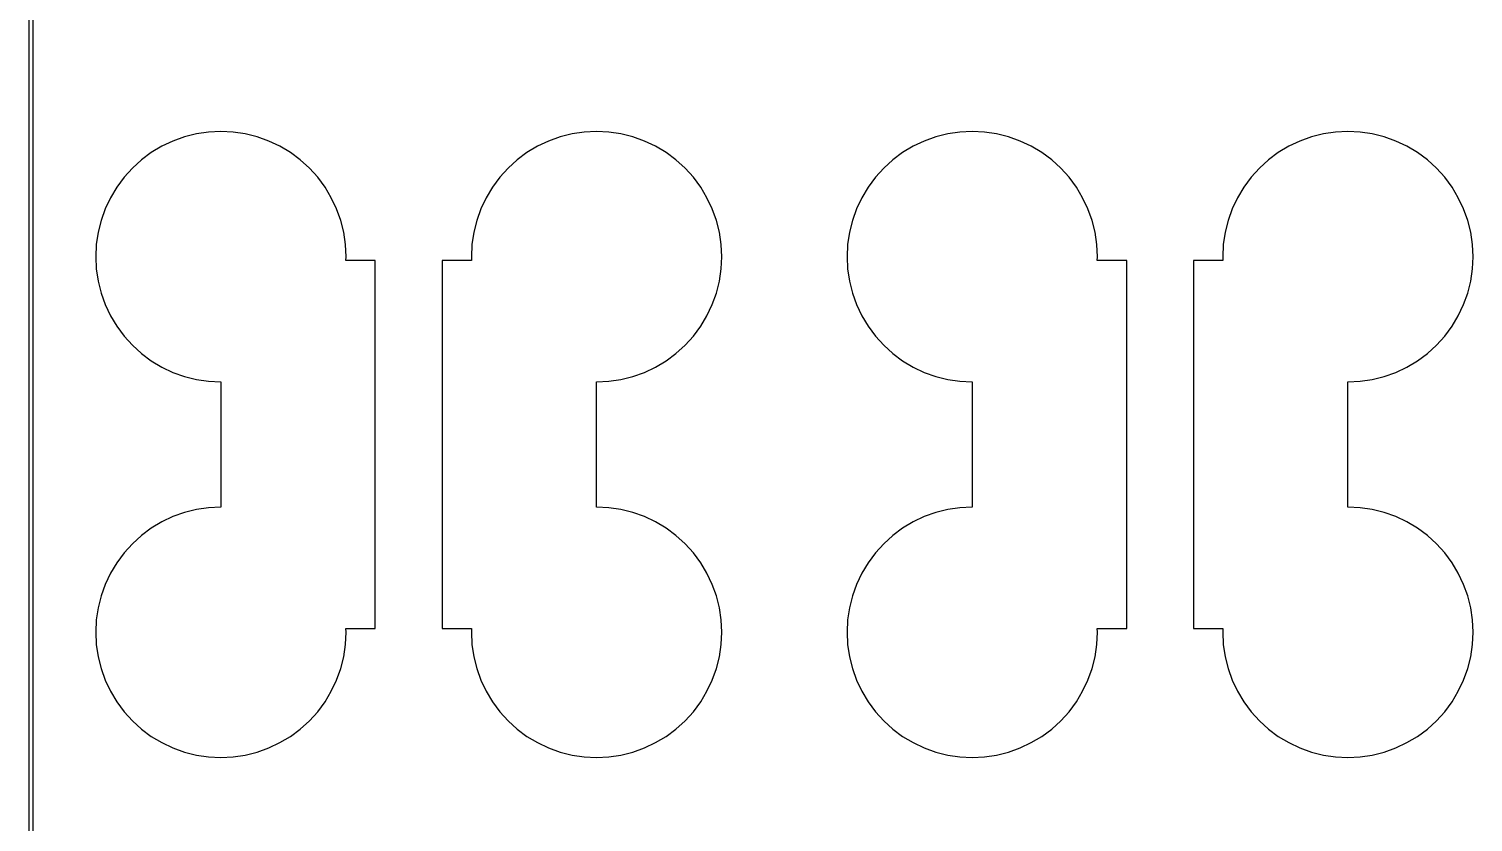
# Model space of a CAD drawing. Extents: x 0 to 72, y 0 to 108.
# Drawn here: x -0.05 to 17.25, y 26.98 to 36.48 of the extents above; entities that cross this region are included whole.
import ezdxf

# ---------------------------------------------------------------- set-up
doc = ezdxf.new("R2010")
doc.units = 0

msp = doc.modelspace()

# ---------------------------------------------------------------- linework, layer by layer
for p, q in [((-0.04999, 108.05), (-0.04999, -0.04999)), ((0, 0), (0, 108)), ((1.67598, 35.1358), (1.54291, 35.0729)), ((1.81458, 35.1854), (1.67598, 35.1358)), ((1.95737, 35.2212), (1.81458, 35.1854)), ((2.10298, 35.2428), (1.95737, 35.2212)), ((2.25, 35.25), (2.10298, 35.2428)), ((2.39703, 35.2428), (2.25, 35.25)), ((2.54265, 35.2212), (2.39703, 35.2428)), ((2.68544, 35.1854), (2.54265, 35.2212)), ((2.82404, 35.1358), (2.68544, 35.1854)), ((2.95711, 35.0729), (2.82404, 35.1358)), ((6.17596, 35.1358), (6.04289, 35.0729)), ((6.31456, 35.1854), (6.17596, 35.1358)), ((6.45735, 35.2212), (6.31456, 35.1854)), ((6.60297, 35.2428), (6.45735, 35.2212)), ((6.75, 35.25), (6.60297, 35.2428)), ((6.89702, 35.2428), (6.75, 35.25)), ((7.04263, 35.2212), (6.89702, 35.2428)), ((7.18542, 35.1854), (7.04263, 35.2212)), ((7.32402, 35.1358), (7.18542, 35.1854)), ((7.45709, 35.0729), (7.32402, 35.1358)), ((10.676, 35.1358), (10.5429, 35.0729)), ((10.8146, 35.1854), (10.676, 35.1358)), ((10.9574, 35.2212), (10.8146, 35.1854)), ((11.103, 35.2428), (10.9574, 35.2212)), ((11.25, 35.25), (11.103, 35.2428)), ((11.397, 35.2428), (11.25, 35.25)), ((11.5426, 35.2212), (11.397, 35.2428)), ((11.6854, 35.1854), (11.5426, 35.2212)), ((11.824, 35.1358), (11.6854, 35.1854)), ((11.9571, 35.0729), (11.824, 35.1358)), ((15.176, 35.1358), (15.0429, 35.0729)), ((15.3146, 35.1854), (15.176, 35.1358)), ((15.4574, 35.2212), (15.3146, 35.1854)), ((15.603, 35.2428), (15.4574, 35.2212)), ((15.75, 35.25), (15.603, 35.2428)), ((15.897, 35.2428), (15.75, 35.25)), ((16.0426, 35.2212), (15.897, 35.2428)), ((16.1854, 35.1854), (16.0426, 35.2212)), ((16.324, 35.1358), (16.1854, 35.1854)), ((16.4571, 35.0729), (16.324, 35.1358)), ((1.41666, 34.9972), (1.29842, 34.9095)), ((1.54291, 35.0729), (1.41666, 34.9972)), ((3.08336, 34.9972), (2.95711, 35.0729)), ((3.2016, 34.9095), (3.08336, 34.9972)), ((5.91664, 34.9972), (5.7984, 34.9095)), ((6.04289, 35.0729), (5.91664, 34.9972)), ((7.58334, 34.9972), (7.45709, 35.0729)), ((7.70158, 34.9095), (7.58334, 34.9972)), ((10.4167, 34.9972), (10.2984, 34.9095)), ((10.5429, 35.0729), (10.4167, 34.9972)), ((12.0834, 34.9972), (11.9571, 35.0729)), ((12.2016, 34.9095), (12.0834, 34.9972)), ((14.9166, 34.9972), (14.7984, 34.9095)), ((15.0429, 35.0729), (14.9166, 34.9972)), ((16.5833, 34.9972), (16.4571, 35.0729)), ((16.7016, 34.9095), (16.5833, 34.9972)), ((1.18935, 34.8107), (1.09048, 34.7016)), ((1.29842, 34.9095), (1.18935, 34.8107)), ((3.31067, 34.8107), (3.2016, 34.9095)), ((3.40953, 34.7016), (3.31067, 34.8107)), ((5.68933, 34.8107), (5.59047, 34.7016)), ((5.7984, 34.9095), (5.68933, 34.8107)), ((7.81065, 34.8107), (7.70158, 34.9095)), ((7.90952, 34.7016), (7.81065, 34.8107)), ((10.1893, 34.8107), (10.0905, 34.7016)), ((10.2984, 34.9095), (10.1893, 34.8107)), ((12.3107, 34.8107), (12.2016, 34.9095)), ((12.4095, 34.7016), (12.3107, 34.8107)), ((14.6893, 34.8107), (14.5905, 34.7016)), ((14.7984, 34.9095), (14.6893, 34.8107)), ((16.8107, 34.8107), (16.7016, 34.9095)), ((16.9095, 34.7016), (16.8107, 34.8107)), ((1.09048, 34.7016), (1.00281, 34.5833)), ((3.49721, 34.5833), (3.40953, 34.7016)), ((5.59047, 34.7016), (5.50279, 34.5833)), ((7.99719, 34.5833), (7.90952, 34.7016)), ((10.0905, 34.7016), (10.0028, 34.5833)), ((12.4972, 34.5833), (12.4095, 34.7016)), ((14.5905, 34.7016), (14.5028, 34.5833)), ((16.9972, 34.5833), (16.9095, 34.7016)), ((0.92712, 34.4571), (0.86418, 34.324)), ((1.00281, 34.5833), (0.92712, 34.4571)), ((3.57289, 34.4571), (3.49721, 34.5833)), ((3.63583, 34.324), (3.57289, 34.4571)), ((5.42711, 34.4571), (5.36417, 34.324)), ((5.50279, 34.5833), (5.42711, 34.4571)), ((8.07288, 34.4571), (7.99719, 34.5833)), ((8.13582, 34.324), (8.07288, 34.4571)), ((9.92712, 34.4571), (9.86418, 34.324)), ((10.0028, 34.5833), (9.92712, 34.4571)), ((12.5729, 34.4571), (12.4972, 34.5833)), ((12.6358, 34.324), (12.5729, 34.4571)), ((14.4271, 34.4571), (14.3642, 34.324)), ((14.5028, 34.5833), (14.4271, 34.4571)), ((17.0729, 34.4571), (16.9972, 34.5833)), ((17.1358, 34.324), (17.0729, 34.4571)), ((0.86418, 34.324), (0.81459, 34.1854)), ((3.68542, 34.1854), (3.63583, 34.324)), ((5.36417, 34.324), (5.31458, 34.1854)), ((8.18541, 34.1854), (8.13582, 34.324)), ((9.86418, 34.324), (9.81459, 34.1854)), ((12.6854, 34.1854), (12.6358, 34.324)), ((14.3642, 34.324), (14.3146, 34.1854)), ((17.1854, 34.1854), (17.1358, 34.324)), ((0.81459, 34.1854), (0.77882, 34.0426)), ((3.72119, 34.0426), (3.68542, 34.1854)), ((5.31458, 34.1854), (5.27881, 34.0426)), ((8.22118, 34.0426), (8.18541, 34.1854)), ((9.81459, 34.1854), (9.77882, 34.0426)), ((12.7212, 34.0426), (12.6854, 34.1854)), ((14.3146, 34.1854), (14.2788, 34.0426)), ((17.2212, 34.0426), (17.1854, 34.1854)), ((0.77882, 34.0426), (0.75723, 33.897)), ((3.74278, 33.897), (3.72119, 34.0426)), ((5.27881, 34.0426), (5.25722, 33.897)), ((8.24277, 33.897), (8.22118, 34.0426)), ((9.77882, 34.0426), (9.75723, 33.897)), ((12.7428, 33.897), (12.7212, 34.0426)), ((14.2788, 34.0426), (14.2572, 33.897)), ((17.2428, 33.897), (17.2212, 34.0426)), ((0.75723, 33.897), (0.75, 33.75)), ((0.75, 33.75), (0.75723, 33.603)), ((3.75, 33.75), (3.74278, 33.897)), ((3.74779, 33.705), (3.75, 33.75)), ((5.25722, 33.897), (5.25, 33.75)), ((5.25, 33.75), (5.25221, 33.705)), ((8.25, 33.75), (8.24277, 33.897)), ((8.24277, 33.603), (8.25, 33.75)), ((9.75723, 33.897), (9.75, 33.75)), ((9.75, 33.75), (9.75723, 33.603)), ((12.75, 33.75), (12.7428, 33.897)), ((12.7478, 33.705), (12.75, 33.75)), ((14.2572, 33.897), (14.25, 33.75)), ((14.25, 33.75), (14.2522, 33.705)), ((17.25, 33.75), (17.2428, 33.897)), ((17.2428, 33.603), (17.25, 33.75)), ((0.75723, 33.603), (0.77882, 33.4574)), ((4.10001, 33.705), (3.74779, 33.705)), ((4.10001, 29.295), (4.10001, 33.705)), ((5.25221, 33.705), (4.89999, 33.705)), ((4.89999, 33.705), (4.89999, 29.295)), ((8.22118, 33.4574), (8.24277, 33.603)), ((9.75723, 33.603), (9.77882, 33.4574)), ((13.1, 33.705), (12.7478, 33.705)), ((13.1, 29.295), (13.1, 33.705)), ((14.2522, 33.705), (13.9, 33.705)), ((13.9, 33.705), (13.9, 29.295)), ((17.2212, 33.4574), (17.2428, 33.603)), ((0.77882, 33.4574), (0.81459, 33.3146)), ((8.18541, 33.3146), (8.22118, 33.4574)), ((9.77882, 33.4574), (9.81459, 33.3146)), ((17.1854, 33.3146), (17.2212, 33.4574)), ((0.81459, 33.3146), (0.86418, 33.176)), ((8.13582, 33.176), (8.18541, 33.3146)), ((9.81459, 33.3146), (9.86418, 33.176)), ((17.1358, 33.176), (17.1854, 33.3146)), ((0.86418, 33.176), (0.92712, 33.0429)), ((8.07288, 33.0429), (8.13582, 33.176)), ((9.86418, 33.176), (9.92712, 33.0429)), ((17.0729, 33.0429), (17.1358, 33.176)), ((0.92712, 33.0429), (1.00281, 32.9166)), ((1.00281, 32.9166), (1.09048, 32.7984)), ((7.90952, 32.7984), (7.99719, 32.9166)), ((7.99719, 32.9166), (8.07288, 33.0429)), ((9.92712, 33.0429), (10.0028, 32.9166)), ((10.0028, 32.9166), (10.0905, 32.7984)), ((16.9095, 32.7984), (16.9972, 32.9166)), ((16.9972, 32.9166), (17.0729, 33.0429)), ((1.09048, 32.7984), (1.18935, 32.6893)), ((7.81065, 32.6893), (7.90952, 32.7984)), ((10.0905, 32.7984), (10.1893, 32.6893)), ((16.8107, 32.6893), (16.9095, 32.7984)), ((1.18935, 32.6893), (1.29842, 32.5905)), ((1.29842, 32.5905), (1.41666, 32.5028)), ((7.58334, 32.5028), (7.70158, 32.5905)), ((7.70158, 32.5905), (7.81065, 32.6893)), ((10.1893, 32.6893), (10.2984, 32.5905)), ((10.2984, 32.5905), (10.4167, 32.5028)), ((16.5833, 32.5028), (16.7016, 32.5905)), ((16.7016, 32.5905), (16.8107, 32.6893)), ((1.41666, 32.5028), (1.54291, 32.4271)), ((1.54291, 32.4271), (1.67598, 32.3642)), ((1.67598, 32.3642), (1.81458, 32.3146)), ((7.18542, 32.3146), (7.32402, 32.3642)), ((7.32402, 32.3642), (7.45709, 32.4271)), ((7.45709, 32.4271), (7.58334, 32.5028)), ((10.4167, 32.5028), (10.5429, 32.4271)), ((10.5429, 32.4271), (10.676, 32.3642)), ((10.676, 32.3642), (10.8146, 32.3146)), ((16.1854, 32.3146), (16.324, 32.3642)), ((16.324, 32.3642), (16.4571, 32.4271)), ((16.4571, 32.4271), (16.5833, 32.5028)), ((1.81458, 32.3146), (1.95737, 32.2788)), ((1.95737, 32.2788), (2.10298, 32.2572)), ((2.10298, 32.2572), (2.25, 32.25)), ((2.25, 32.25), (2.25, 30.75)), ((6.75, 32.25), (6.89702, 32.2572)), ((6.75, 30.75), (6.75, 32.25)), ((6.89702, 32.2572), (7.04263, 32.2788)), ((7.04263, 32.2788), (7.18542, 32.3146)), ((10.8146, 32.3146), (10.9574, 32.2788)), ((10.9574, 32.2788), (11.103, 32.2572)), ((11.103, 32.2572), (11.25, 32.25)), ((11.25, 32.25), (11.25, 30.75)), ((15.75, 32.25), (15.897, 32.2572)), ((15.75, 30.75), (15.75, 32.25)), ((15.897, 32.2572), (16.0426, 32.2788)), ((16.0426, 32.2788), (16.1854, 32.3146)), ((1.67598, 30.6358), (1.54291, 30.5729)), ((1.81458, 30.6854), (1.67598, 30.6358)), ((1.95737, 30.7212), (1.81458, 30.6854)), ((2.10298, 30.7428), (1.95737, 30.7212)), ((2.25, 30.75), (2.10298, 30.7428)), ((6.89702, 30.7428), (6.75, 30.75)), ((7.04263, 30.7212), (6.89702, 30.7428)), ((7.18542, 30.6854), (7.04263, 30.7212)), ((7.32402, 30.6358), (7.18542, 30.6854)), ((7.45709, 30.5729), (7.32402, 30.6358)), ((10.676, 30.6358), (10.5429, 30.5729)), ((10.8146, 30.6854), (10.676, 30.6358)), ((10.9574, 30.7212), (10.8146, 30.6854)), ((11.103, 30.7428), (10.9574, 30.7212)), ((11.25, 30.75), (11.103, 30.7428)), ((15.897, 30.7428), (15.75, 30.75)), ((16.0426, 30.7212), (15.897, 30.7428)), ((16.1854, 30.6854), (16.0426, 30.7212)), ((16.324, 30.6358), (16.1854, 30.6854)), ((16.4571, 30.5729), (16.324, 30.6358)), ((1.41666, 30.4972), (1.29842, 30.4095)), ((1.54291, 30.5729), (1.41666, 30.4972)), ((7.58334, 30.4972), (7.45709, 30.5729)), ((7.70158, 30.4095), (7.58334, 30.4972)), ((10.4167, 30.4972), (10.2984, 30.4095)), ((10.5429, 30.5729), (10.4167, 30.4972)), ((16.5833, 30.4972), (16.4571, 30.5729)), ((16.7016, 30.4095), (16.5833, 30.4972)), ((1.18935, 30.3107), (1.09048, 30.2016)), ((1.29842, 30.4095), (1.18935, 30.3107)), ((7.81065, 30.3107), (7.70158, 30.4095)), ((7.90952, 30.2016), (7.81065, 30.3107)), ((10.1893, 30.3107), (10.0905, 30.2016)), ((10.2984, 30.4095), (10.1893, 30.3107)), ((16.8107, 30.3107), (16.7016, 30.4095)), ((16.9095, 30.2016), (16.8107, 30.3107)), ((1.09048, 30.2016), (1.00281, 30.0834)), ((7.99719, 30.0834), (7.90952, 30.2016)), ((10.0905, 30.2016), (10.0028, 30.0834)), ((16.9972, 30.0834), (16.9095, 30.2016)), ((0.92712, 29.9571), (0.86418, 29.824)), ((1.00281, 30.0834), (0.92712, 29.9571)), ((8.07288, 29.9571), (7.99719, 30.0834)), ((8.13582, 29.824), (8.07288, 29.9571)), ((9.92712, 29.9571), (9.86418, 29.824)), ((10.0028, 30.0834), (9.92712, 29.9571)), ((17.0729, 29.9571), (16.9972, 30.0834)), ((17.1358, 29.824), (17.0729, 29.9571)), ((0.86418, 29.824), (0.81459, 29.6854)), ((8.18541, 29.6854), (8.13582, 29.824)), ((9.86418, 29.824), (9.81459, 29.6854)), ((17.1854, 29.6854), (17.1358, 29.824)), ((0.81459, 29.6854), (0.77882, 29.5426)), ((8.22118, 29.5426), (8.18541, 29.6854)), ((9.81459, 29.6854), (9.77882, 29.5426)), ((17.2212, 29.5426), (17.1854, 29.6854)), ((0.77882, 29.5426), (0.75723, 29.397)), ((8.24277, 29.397), (8.22118, 29.5426)), ((9.77882, 29.5426), (9.75723, 29.397)), ((17.2428, 29.397), (17.2212, 29.5426)), ((0.75723, 29.397), (0.75, 29.25)), ((0.75, 29.25), (0.75723, 29.103)), ((3.74278, 29.103), (3.75, 29.25)), ((3.75, 29.25), (3.74779, 29.295)), ((3.74779, 29.295), (4.10001, 29.295)), ((4.89999, 29.295), (5.25221, 29.295)), ((5.25221, 29.295), (5.25, 29.25)), ((5.25, 29.25), (5.25722, 29.103)), ((8.25, 29.25), (8.24277, 29.397)), ((8.24277, 29.103), (8.25, 29.25)), ((9.75723, 29.397), (9.75, 29.25)), ((9.75, 29.25), (9.75723, 29.103)), ((12.7428, 29.103), (12.75, 29.25)), ((12.75, 29.25), (12.7478, 29.295)), ((12.7478, 29.295), (13.1, 29.295)), ((13.9, 29.295), (14.2522, 29.295)), ((14.2522, 29.295), (14.25, 29.25)), ((14.25, 29.25), (14.2572, 29.103)), ((17.25, 29.25), (17.2428, 29.397)), ((17.2428, 29.103), (17.25, 29.25)), ((0.75723, 29.103), (0.77882, 28.9574)), ((3.72119, 28.9574), (3.74278, 29.103)), ((5.25722, 29.103), (5.27881, 28.9574)), ((8.22118, 28.9574), (8.24277, 29.103)), ((9.75723, 29.103), (9.77882, 28.9574)), ((12.7212, 28.9574), (12.7428, 29.103)), ((14.2572, 29.103), (14.2788, 28.9574)), ((17.2212, 28.9574), (17.2428, 29.103)), ((0.77882, 28.9574), (0.81459, 28.8146)), ((3.68542, 28.8146), (3.72119, 28.9574)), ((5.27881, 28.9574), (5.31458, 28.8146)), ((8.18541, 28.8146), (8.22118, 28.9574)), ((9.77882, 28.9574), (9.81459, 28.8146)), ((12.6854, 28.8146), (12.7212, 28.9574)), ((14.2788, 28.9574), (14.3146, 28.8146)), ((17.1854, 28.8146), (17.2212, 28.9574)), ((0.81459, 28.8146), (0.86418, 28.676)), ((3.63583, 28.676), (3.68542, 28.8146)), ((5.31458, 28.8146), (5.36417, 28.676)), ((8.13582, 28.676), (8.18541, 28.8146)), ((9.81459, 28.8146), (9.86418, 28.676)), ((12.6358, 28.676), (12.6854, 28.8146)), ((14.3146, 28.8146), (14.3642, 28.676)), ((17.1358, 28.676), (17.1854, 28.8146)), ((0.86418, 28.676), (0.92712, 28.5429)), ((3.57289, 28.5429), (3.63583, 28.676)), ((5.36417, 28.676), (5.42711, 28.5429)), ((8.07288, 28.5429), (8.13582, 28.676)), ((9.86418, 28.676), (9.92712, 28.5429)), ((12.5729, 28.5429), (12.6358, 28.676)), ((14.3642, 28.676), (14.4271, 28.5429)), ((17.0729, 28.5429), (17.1358, 28.676)), ((0.92712, 28.5429), (1.00281, 28.4167)), ((1.00281, 28.4167), (1.09048, 28.2984)), ((3.40953, 28.2984), (3.49721, 28.4167)), ((3.49721, 28.4167), (3.57289, 28.5429)), ((5.42711, 28.5429), (5.50279, 28.4167)), ((5.50279, 28.4167), (5.59047, 28.2984)), ((7.90952, 28.2984), (7.99719, 28.4167)), ((7.99719, 28.4167), (8.07288, 28.5429)), ((9.92712, 28.5429), (10.0028, 28.4167)), ((10.0028, 28.4167), (10.0905, 28.2984)), ((12.4095, 28.2984), (12.4972, 28.4167)), ((12.4972, 28.4167), (12.5729, 28.5429)), ((14.4271, 28.5429), (14.5028, 28.4167)), ((14.5028, 28.4167), (14.5905, 28.2984)), ((16.9095, 28.2984), (16.9972, 28.4167)), ((16.9972, 28.4167), (17.0729, 28.5429)), ((1.09048, 28.2984), (1.18935, 28.1893)), ((3.31067, 28.1893), (3.40953, 28.2984)), ((5.59047, 28.2984), (5.68933, 28.1893)), ((7.81065, 28.1893), (7.90952, 28.2984)), ((10.0905, 28.2984), (10.1893, 28.1893)), ((12.3107, 28.1893), (12.4095, 28.2984)), ((14.5905, 28.2984), (14.6893, 28.1893)), ((16.8107, 28.1893), (16.9095, 28.2984)), ((1.18935, 28.1893), (1.29842, 28.0905)), ((1.29842, 28.0905), (1.41666, 28.0028)), ((3.08336, 28.0028), (3.2016, 28.0905)), ((3.2016, 28.0905), (3.31067, 28.1893)), ((5.68933, 28.1893), (5.7984, 28.0905)), ((5.7984, 28.0905), (5.91664, 28.0028)), ((7.58334, 28.0028), (7.70158, 28.0905)), ((7.70158, 28.0905), (7.81065, 28.1893)), ((10.1893, 28.1893), (10.2984, 28.0905)), ((10.2984, 28.0905), (10.4167, 28.0028)), ((12.0834, 28.0028), (12.2016, 28.0905)), ((12.2016, 28.0905), (12.3107, 28.1893)), ((14.6893, 28.1893), (14.7984, 28.0905)), ((14.7984, 28.0905), (14.9166, 28.0028)), ((16.5833, 28.0028), (16.7016, 28.0905)), ((16.7016, 28.0905), (16.8107, 28.1893)), ((1.41666, 28.0028), (1.54291, 27.9271)), ((1.54291, 27.9271), (1.67598, 27.8642)), ((1.67598, 27.8642), (1.81458, 27.8146)), ((2.68544, 27.8146), (2.82404, 27.8642)), ((2.82404, 27.8642), (2.95711, 27.9271)), ((2.95711, 27.9271), (3.08336, 28.0028)), ((5.91664, 28.0028), (6.04289, 27.9271)), ((6.04289, 27.9271), (6.17596, 27.8642)), ((6.17596, 27.8642), (6.31456, 27.8146)), ((7.18542, 27.8146), (7.32402, 27.8642)), ((7.32402, 27.8642), (7.45709, 27.9271)), ((7.45709, 27.9271), (7.58334, 28.0028)), ((10.4167, 28.0028), (10.5429, 27.9271)), ((10.5429, 27.9271), (10.676, 27.8642)), ((10.676, 27.8642), (10.8146, 27.8146)), ((11.6854, 27.8146), (11.824, 27.8642)), ((11.824, 27.8642), (11.9571, 27.9271)), ((11.9571, 27.9271), (12.0834, 28.0028)), ((14.9166, 28.0028), (15.0429, 27.9271)), ((15.0429, 27.9271), (15.176, 27.8642)), ((15.176, 27.8642), (15.3146, 27.8146)), ((16.1854, 27.8146), (16.324, 27.8642)), ((16.324, 27.8642), (16.4571, 27.9271)), ((16.4571, 27.9271), (16.5833, 28.0028)), ((1.81458, 27.8146), (1.95737, 27.7788)), ((1.95737, 27.7788), (2.10298, 27.7572)), ((2.10298, 27.7572), (2.25, 27.75)), ((2.25, 27.75), (2.39703, 27.7572)), ((2.39703, 27.7572), (2.54265, 27.7788)), ((2.54265, 27.7788), (2.68544, 27.8146)), ((6.31456, 27.8146), (6.45735, 27.7788)), ((6.45735, 27.7788), (6.60297, 27.7572)), ((6.60297, 27.7572), (6.75, 27.75)), ((6.75, 27.75), (6.89702, 27.7572)), ((6.89702, 27.7572), (7.04263, 27.7788)), ((7.04263, 27.7788), (7.18542, 27.8146)), ((10.8146, 27.8146), (10.9574, 27.7788)), ((10.9574, 27.7788), (11.103, 27.7572)), ((11.103, 27.7572), (11.25, 27.75)), ((11.25, 27.75), (11.397, 27.7572)), ((11.397, 27.7572), (11.5426, 27.7788)), ((11.5426, 27.7788), (11.6854, 27.8146)), ((15.3146, 27.8146), (15.4574, 27.7788)), ((15.4574, 27.7788), (15.603, 27.7572)), ((15.603, 27.7572), (15.75, 27.75)), ((15.75, 27.75), (15.897, 27.7572)), ((15.897, 27.7572), (16.0426, 27.7788)), ((16.0426, 27.7788), (16.1854, 27.8146))]:
    msp.add_line(p, q)

doc.saveas('drawing.dxf')
